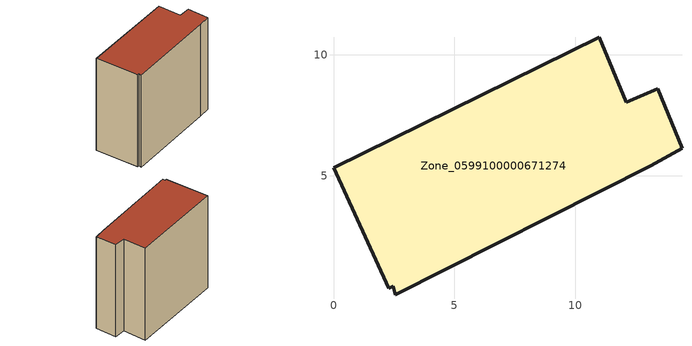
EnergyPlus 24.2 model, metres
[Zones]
Zone_0599100000671274
 floor ground (C_G): 2.56,0.07 2.47,0.42 2.28,0.33 0,5.34 11.01,10.74 12.12,8.05 13.41,8.61 14.43,6.14 13.13,5.42 z0
 wall outside (C_F): 13.13,5.42 14.43,6.14 13.41,8.61 12.12,8.05 11.01,10.74 0,5.34 2.28,0.33 2.47,0.42 2.56,0.07 13.13,5.42 z0:11.99
 roof outside (C_R): 2.47,0.42 2.56,0.07 13.13,5.42 14.43,6.14 13.41,8.61 12.12,8.05 11.01,10.74 0,5.34 2.28,0.33 z11.99
[BUILDING]
Pand.0599100000671274: North Axis=0; Terrain=City; Loads Convergence Tolerance Value=0.04; Temperature Convergence Tolerance Value=0.4; Solar Distribution=FullExterior; Maximum Number of Warmup Days=25; Minimum Number of Warmup Days=1
[Site:Location]
Rotterdam.The.Hague.AP_ZH_NLD Design_Conditions: Latitude=51.96; Longitude=4.45; Time Zone=1; Elevation=-4.5
[SITE:GROUNDTEMPERATURE:BUILDINGSURFACE]
18, 18, 18, 18, 18, 18, 18, 18, 18, 18, 18, 18
[MATERIAL] Thermal Absorptance=0.9; Solar Absorptance=0.7; Visible Absorptance=0.7
Name | Roughness | Thickness | Conductivity | Density | Specific Heat
G.TI.1946 | MediumSmooth | 0.15 | 1 | 540 | 1210
F.TI.1946 | Rough | 0.3 | 0.857143 | 1920 | 840
R.TI.1946 | MediumRough | 0.2 | 0.1 | 1500 | 1000
[CONSTRUCTION]
C_G: G.TI.1946
C_F: F.TI.1946
C_R: R.TI.1946
[ZONE]
Zone_0599100000671274: Type=1; Multiplier=1; Ceiling Height=Autocalculate; Volume=Autocalculate; Floor Area=autocalculate; Part of Total Floor Area=Yes
[ZONEINFILTRATION:DESIGNFLOWRATE]
Infil_Zone_0599100000671274: Zone or ZoneList or Space or SpaceList=Zone_0599100000671274; Schedule=AlwaysOn; Design Flow Rate Calculation Method=Flow/Area; Flow Rate per Floor Area=0.003; Constant Term Coefficient=1; Temperature Term Coefficient=0; Velocity Term Coefficient=0; Velocity Squared Term Coefficient=0
[HVACTEMPLATE:ZONE:IDEALLOADSAIRSYSTEM]
Zone_0599100000671274: Maximum Heating Supply Air Temperature=50; Minimum Cooling Supply Air Temperature=13; Maximum Heating Supply Air Humidity Ratio=0.0156; Minimum Cooling Supply Air Humidity Ratio=0.0077; Heating Limit=NoLimit; Cooling Limit=NoLimit; Dehumidification Control Type=ConstantSensibleHeatRatio; Cooling Sensible Heat Ratio=0.7; Dehumidification Setpoint=60; Humidification Control Type=None; Humidification Setpoint=30; Outdoor Air Method=None; Outdoor Air Flow Rate per Person=0.00944; Outdoor Air Flow Rate per Zone Floor Area=0; Outdoor Air Flow Rate per Zone=0; Demand Controlled Ventilation Type=None; Outdoor Air Economizer Type=NoEconomizer; Heat Recovery Type=None; Sensible Heat Recovery Effectiveness=0.7; Latent Heat Recovery Effectiveness=0.65
[ZONECONTROL:THERMOSTAT]
ThermostatControl_Zone_0599100000671274: Zone or ZoneList=Zone_0599100000671274; Control Type Schedule=DualSetpointControlType; Control 1=Thermostat_Zone_0599100000671274; Temperature Difference Between Cutout And Setpoint=0
[THERMOSTATSETPOINT:DUALSETPOINT]
Thermostat_Zone_0599100000671274: Heating Setpoint Temperature Schedule=HeatingSetpoint_Zone_0599100000671274; Cooling Setpoint Temperature Schedule=CoolingSetpoint_Zone_0599100000671274
[SCHEDULE:COMPACT]
HeatingSetpoint_Zone_0599100000671274: Through: 12/31, For: AllDays, Until: 24:00, 21
CoolingSetpoint_Zone_0599100000671274: Through: 12/31, For: AllDays, Until: 24:00, 24
DualSetpointControlType: Through: 12/31, For: AllDays, Until: 24:00, 4
AlwaysOn: Through: 12/31, For: AllDays, Until: 24:00, 1
